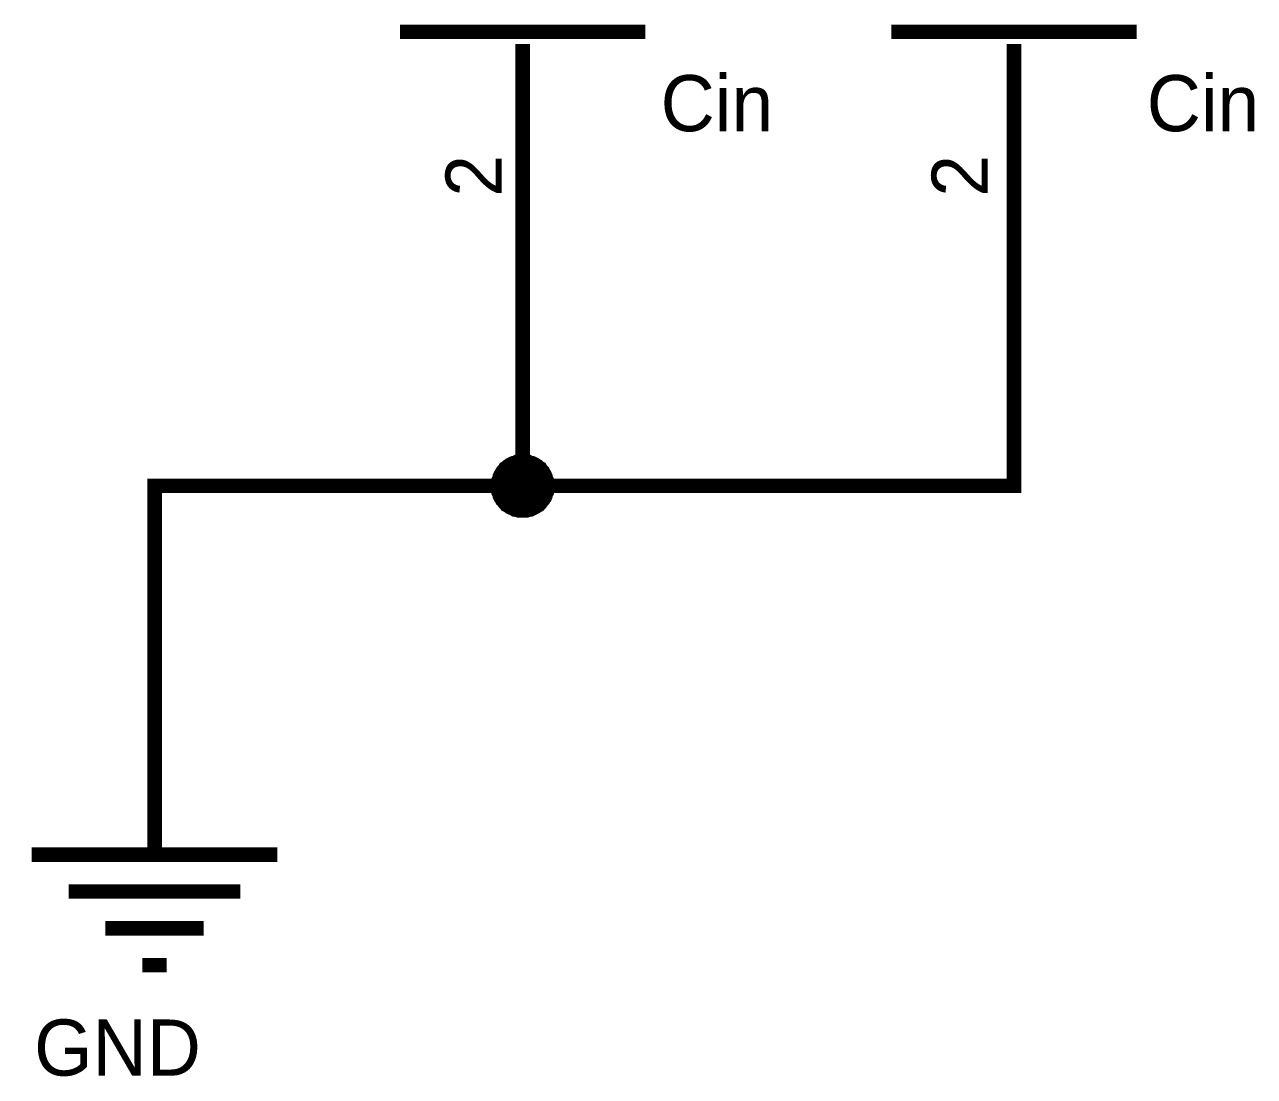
# Model space of a CAD drawing. Header units: inches. Extents: x 0 to 9.5, y -0.61 to 7.51.
# Drawn here: x 3.395 to 4.396, y 4.819 to 5.676 of the extents above; entities that cross this region are included whole.
import ezdxf

# ---------------------------------------------------------------- set-up
doc = ezdxf.new("R2010")
doc.units = ezdxf.units.IN
doc.header["$MEASUREMENT"] = 0
doc.layers.add('Sheet', color=255, linetype='Continuous')

msp = doc.modelspace()

# ---------------------------------------------------------------- linework, layer by layer
at = {"layer": 'Sheet'}
for points, const_width in [([(3.9003, 5.6697), (3.7005, 5.6697)], 0.0118), ([(4.3004, 5.6697), (4.1006, 5.6697)], 0.0118), ([(3.8004, 5.6597), (3.8004, 5.5998)], 0.0118), ([(3.8004, 5.6597), (3.8004, 5.6497)], 0.0118), ([(4.2005, 5.6597), (4.2005, 5.5998)], 0.0118), ([(4.2005, 5.6597), (4.2005, 5.6497)], 0.0118), ([(4.2005, 5.5998), (4.2005, 5.3), (3.8004, 5.3), (3.5007, 5.3), (3.5007, 5.0996)], 0.0118), ([(3.8004, 5.3), (3.8004, 5.5998)], 0.0118), ([(3.7804, 5.3), (3.7804, 5.3009), (3.7804, 5.3019), (3.7804, 5.3028), (3.7809, 5.3038), (3.7809, 5.3047), (3.7814, 5.3057), (3.7818, 5.3066), (3.7818, 5.3076), (3.7823, 5.3085), (3.7828, 5.3095), (3.7833, 5.3104), (3.7837, 5.3109), (3.7842, 5.3119), (3.7852, 5.3128), (3.7856, 5.3133), (3.7861, 5.3142), (3.7871, 5.3147), (3.7875, 5.3152), (3.7885, 5.3161), (3.7894, 5.3166), (3.7899, 5.3171), (3.7909, 5.3176), (3.7918, 5.3181), (3.7928, 5.3185), (3.7937, 5.3185), (3.7947, 5.319), (3.7956, 5.3195), (3.7966, 5.3195), (3.7975, 5.32), (3.7985, 5.32), (3.7994, 5.32), (3.8004, 5.32)], 0.0118), ([(3.7804, 5.3), (3.7804, 5.3009), (3.7804, 5.3019), (3.7804, 5.3028), (3.7809, 5.3038), (3.7809, 5.3047), (3.7814, 5.3057), (3.7818, 5.3066), (3.7818, 5.3076), (3.7823, 5.3085), (3.7828, 5.3095), (3.7833, 5.3104), (3.7837, 5.3109), (3.7842, 5.3119), (3.7852, 5.3128), (3.7856, 5.3133), (3.7861, 5.3142), (3.7871, 5.3147), (3.7875, 5.3152), (3.7885, 5.3161), (3.7894, 5.3166), (3.7899, 5.3171), (3.7909, 5.3176), (3.7918, 5.3181), (3.7928, 5.3185), (3.7937, 5.3185), (3.7947, 5.319), (3.7956, 5.3195), (3.7966, 5.3195), (3.7975, 5.32), (3.7985, 5.32), (3.7994, 5.32), (3.8004, 5.32)], 0.0118), ([(3.7804, 5.3), (3.7804, 5.3009), (3.7804, 5.3019), (3.7804, 5.3028), (3.7809, 5.3038), (3.7809, 5.3047), (3.7814, 5.3057), (3.7818, 5.3066), (3.7818, 5.3076), (3.7823, 5.3085), (3.7828, 5.3095), (3.7833, 5.3104), (3.7837, 5.3109), (3.7842, 5.3119), (3.7852, 5.3128), (3.7856, 5.3133), (3.7861, 5.3142), (3.7871, 5.3147), (3.7875, 5.3152), (3.7885, 5.3161), (3.7894, 5.3166), (3.7899, 5.3171), (3.7909, 5.3176), (3.7918, 5.3181), (3.7928, 5.3185), (3.7937, 5.3185), (3.7947, 5.319), (3.7956, 5.3195), (3.7966, 5.3195), (3.7975, 5.32), (3.7985, 5.32), (3.7994, 5.32), (3.8004, 5.32)], 0.0118), ([(3.7804, 5.3), (3.7804, 5.3009), (3.7804, 5.3019), (3.7804, 5.3028), (3.7809, 5.3038), (3.7809, 5.3047), (3.7814, 5.3057), (3.7818, 5.3066), (3.7818, 5.3076), (3.7823, 5.3085), (3.7828, 5.3095), (3.7833, 5.3104), (3.7837, 5.3109), (3.7842, 5.3119), (3.7852, 5.3128), (3.7856, 5.3133), (3.7861, 5.3142), (3.7871, 5.3147), (3.7875, 5.3152), (3.7885, 5.3161), (3.7894, 5.3166), (3.7899, 5.3171), (3.7909, 5.3176), (3.7918, 5.3181), (3.7928, 5.3185), (3.7937, 5.3185), (3.7947, 5.319), (3.7956, 5.3195), (3.7966, 5.3195), (3.7975, 5.32), (3.7985, 5.32), (3.7994, 5.32), (3.8004, 5.32)], 0.0118), ([(3.7804, 5.3), (3.7804, 5.3009), (3.7804, 5.3019), (3.7804, 5.3028), (3.7809, 5.3038), (3.7809, 5.3047), (3.7814, 5.3057), (3.7818, 5.3066), (3.7818, 5.3076), (3.7823, 5.3085), (3.7828, 5.3095), (3.7833, 5.3104), (3.7837, 5.3109), (3.7842, 5.3119), (3.7852, 5.3128), (3.7856, 5.3133), (3.7861, 5.3142), (3.7871, 5.3147), (3.7875, 5.3152), (3.7885, 5.3161), (3.7894, 5.3166), (3.7899, 5.3171), (3.7909, 5.3176), (3.7918, 5.3181), (3.7928, 5.3185), (3.7937, 5.3185), (3.7947, 5.319), (3.7956, 5.3195), (3.7966, 5.3195), (3.7975, 5.32), (3.7985, 5.32), (3.7994, 5.32), (3.8004, 5.32)], 0.0039), ([(3.7804, 5.3), (3.7804, 5.3009), (3.7804, 5.3019), (3.7804, 5.3028), (3.7809, 5.3038), (3.7809, 5.3047), (3.7814, 5.3057), (3.7818, 5.3066), (3.7818, 5.3076), (3.7823, 5.3085), (3.7828, 5.3095), (3.7833, 5.3104), (3.7837, 5.3109), (3.7842, 5.3119), (3.7852, 5.3128), (3.7856, 5.3133), (3.7861, 5.3142), (3.7871, 5.3147), (3.7875, 5.3152), (3.7885, 5.3161), (3.7894, 5.3166), (3.7899, 5.3171), (3.7909, 5.3176), (3.7918, 5.3181), (3.7928, 5.3185), (3.7937, 5.3185), (3.7947, 5.319), (3.7956, 5.3195), (3.7966, 5.3195), (3.7975, 5.32), (3.7985, 5.32), (3.7994, 5.32), (3.8004, 5.32)], 0.0039), ([(3.7804, 5.3), (3.7804, 5.3009), (3.7804, 5.3019), (3.7804, 5.3028), (3.7809, 5.3038), (3.7809, 5.3047), (3.7814, 5.3057), (3.7818, 5.3066), (3.7818, 5.3076), (3.7823, 5.3085), (3.7828, 5.3095), (3.7833, 5.3104), (3.7837, 5.3109), (3.7842, 5.3119), (3.7852, 5.3128), (3.7856, 5.3133), (3.7861, 5.3142), (3.7871, 5.3147), (3.7875, 5.3152), (3.7885, 5.3161), (3.7894, 5.3166), (3.7899, 5.3171), (3.7909, 5.3176), (3.7918, 5.3181), (3.7928, 5.3185), (3.7937, 5.3185), (3.7947, 5.319), (3.7956, 5.3195), (3.7966, 5.3195), (3.7975, 5.32), (3.7985, 5.32), (3.7994, 5.32), (3.8004, 5.32)], 0.0039), ([(3.7804, 5.3), (3.7804, 5.3009), (3.7804, 5.3019), (3.7804, 5.3028), (3.7809, 5.3038), (3.7809, 5.3047), (3.7814, 5.3057), (3.7818, 5.3066), (3.7818, 5.3076), (3.7823, 5.3085), (3.7828, 5.3095), (3.7833, 5.3104), (3.7837, 5.3109), (3.7842, 5.3119), (3.7852, 5.3128), (3.7856, 5.3133), (3.7861, 5.3142), (3.7871, 5.3147), (3.7875, 5.3152), (3.7885, 5.3161), (3.7894, 5.3166), (3.7899, 5.3171), (3.7909, 5.3176), (3.7918, 5.3181), (3.7928, 5.3185), (3.7937, 5.3185), (3.7947, 5.319), (3.7956, 5.3195), (3.7966, 5.3195), (3.7975, 5.32), (3.7985, 5.32), (3.7994, 5.32), (3.8004, 5.32)], 0.0039), ([(3.8004, 5.32), (3.8004, 5.32)], 0.0118), ([(3.8004, 5.32), (3.8013, 5.32), (3.8023, 5.32), (3.8032, 5.32), (3.8042, 5.3195), (3.8051, 5.3195), (3.8061, 5.319), (3.807, 5.3185), (3.808, 5.3185), (3.8089, 5.3181), (3.8099, 5.3176), (3.8108, 5.3171), (3.8113, 5.3166), (3.8123, 5.3161), (3.8132, 5.3152), (3.8137, 5.3147), (3.8147, 5.3142), (3.8151, 5.3133), (3.8156, 5.3128), (3.8166, 5.3119), (3.817, 5.3109), (3.8175, 5.3104), (3.818, 5.3095), (3.8185, 5.3085), (3.8189, 5.3076), (3.8189, 5.3066), (3.8194, 5.3057), (3.8199, 5.3047), (3.8199, 5.3038), (3.8204, 5.3028), (3.8204, 5.3019), (3.8204, 5.3009), (3.8204, 5.3)], 0.0118), ([(3.8004, 5.32), (3.8004, 5.32)], 0.0118), ([(3.8004, 5.32), (3.8013, 5.32), (3.8023, 5.32), (3.8032, 5.32), (3.8042, 5.3195), (3.8051, 5.3195), (3.8061, 5.319), (3.807, 5.3185), (3.808, 5.3185), (3.8089, 5.3181), (3.8099, 5.3176), (3.8108, 5.3171), (3.8113, 5.3166), (3.8123, 5.3161), (3.8132, 5.3152), (3.8137, 5.3147), (3.8147, 5.3142), (3.8151, 5.3133), (3.8156, 5.3128), (3.8166, 5.3119), (3.817, 5.3109), (3.8175, 5.3104), (3.818, 5.3095), (3.8185, 5.3085), (3.8189, 5.3076), (3.8189, 5.3066), (3.8194, 5.3057), (3.8199, 5.3047), (3.8199, 5.3038), (3.8204, 5.3028), (3.8204, 5.3019), (3.8204, 5.3009), (3.8204, 5.3)], 0.0118), ([(3.8004, 5.32), (3.8004, 5.32)], 0.0118), ([(3.8004, 5.32), (3.8013, 5.32), (3.8023, 5.32), (3.8032, 5.32), (3.8042, 5.3195), (3.8051, 5.3195), (3.8061, 5.319), (3.807, 5.3185), (3.808, 5.3185), (3.8089, 5.3181), (3.8099, 5.3176), (3.8108, 5.3171), (3.8113, 5.3166), (3.8123, 5.3161), (3.8132, 5.3152), (3.8137, 5.3147), (3.8147, 5.3142), (3.8151, 5.3133), (3.8156, 5.3128), (3.8166, 5.3119), (3.817, 5.3109), (3.8175, 5.3104), (3.818, 5.3095), (3.8185, 5.3085), (3.8189, 5.3076), (3.8189, 5.3066), (3.8194, 5.3057), (3.8199, 5.3047), (3.8199, 5.3038), (3.8204, 5.3028), (3.8204, 5.3019), (3.8204, 5.3009), (3.8204, 5.3)], 0.0118), ([(3.8004, 5.32), (3.8004, 5.32)], 0.0118), ([(3.8004, 5.32), (3.8013, 5.32), (3.8023, 5.32), (3.8032, 5.32), (3.8042, 5.3195), (3.8051, 5.3195), (3.8061, 5.319), (3.807, 5.3185), (3.808, 5.3185), (3.8089, 5.3181), (3.8099, 5.3176), (3.8108, 5.3171), (3.8113, 5.3166), (3.8123, 5.3161), (3.8132, 5.3152), (3.8137, 5.3147), (3.8147, 5.3142), (3.8151, 5.3133), (3.8156, 5.3128), (3.8166, 5.3119), (3.817, 5.3109), (3.8175, 5.3104), (3.818, 5.3095), (3.8185, 5.3085), (3.8189, 5.3076), (3.8189, 5.3066), (3.8194, 5.3057), (3.8199, 5.3047), (3.8199, 5.3038), (3.8204, 5.3028), (3.8204, 5.3019), (3.8204, 5.3009), (3.8204, 5.3)], 0.0118), ([(3.8004, 5.32), (3.8004, 5.32)], 0.0039), ([(3.8004, 5.32), (3.8013, 5.32), (3.8023, 5.32), (3.8032, 5.32), (3.8042, 5.3195), (3.8051, 5.3195), (3.8061, 5.319), (3.807, 5.3185), (3.808, 5.3185), (3.8089, 5.3181), (3.8099, 5.3176), (3.8108, 5.3171), (3.8113, 5.3166), (3.8123, 5.3161), (3.8132, 5.3152), (3.8137, 5.3147), (3.8147, 5.3142), (3.8151, 5.3133), (3.8156, 5.3128), (3.8166, 5.3119), (3.817, 5.3109), (3.8175, 5.3104), (3.818, 5.3095), (3.8185, 5.3085), (3.8189, 5.3076), (3.8189, 5.3066), (3.8194, 5.3057), (3.8199, 5.3047), (3.8199, 5.3038), (3.8204, 5.3028), (3.8204, 5.3019), (3.8204, 5.3009), (3.8204, 5.3)], 0.0039), ([(3.8004, 5.32), (3.8004, 5.32)], 0.0039), ([(3.8004, 5.32), (3.8013, 5.32), (3.8023, 5.32), (3.8032, 5.32), (3.8042, 5.3195), (3.8051, 5.3195), (3.8061, 5.319), (3.807, 5.3185), (3.808, 5.3185), (3.8089, 5.3181), (3.8099, 5.3176), (3.8108, 5.3171), (3.8113, 5.3166), (3.8123, 5.3161), (3.8132, 5.3152), (3.8137, 5.3147), (3.8147, 5.3142), (3.8151, 5.3133), (3.8156, 5.3128), (3.8166, 5.3119), (3.817, 5.3109), (3.8175, 5.3104), (3.818, 5.3095), (3.8185, 5.3085), (3.8189, 5.3076), (3.8189, 5.3066), (3.8194, 5.3057), (3.8199, 5.3047), (3.8199, 5.3038), (3.8204, 5.3028), (3.8204, 5.3019), (3.8204, 5.3009), (3.8204, 5.3)], 0.0039), ([(3.8004, 5.32), (3.8004, 5.32)], 0.0039), ([(3.8004, 5.32), (3.8013, 5.32), (3.8023, 5.32), (3.8032, 5.32), (3.8042, 5.3195), (3.8051, 5.3195), (3.8061, 5.319), (3.807, 5.3185), (3.808, 5.3185), (3.8089, 5.3181), (3.8099, 5.3176), (3.8108, 5.3171), (3.8113, 5.3166), (3.8123, 5.3161), (3.8132, 5.3152), (3.8137, 5.3147), (3.8147, 5.3142), (3.8151, 5.3133), (3.8156, 5.3128), (3.8166, 5.3119), (3.817, 5.3109), (3.8175, 5.3104), (3.818, 5.3095), (3.8185, 5.3085), (3.8189, 5.3076), (3.8189, 5.3066), (3.8194, 5.3057), (3.8199, 5.3047), (3.8199, 5.3038), (3.8204, 5.3028), (3.8204, 5.3019), (3.8204, 5.3009), (3.8204, 5.3)], 0.0039), ([(3.8004, 5.32), (3.8004, 5.32)], 0.0039), ([(3.8004, 5.32), (3.8013, 5.32), (3.8023, 5.32), (3.8032, 5.32), (3.8042, 5.3195), (3.8051, 5.3195), (3.8061, 5.319), (3.807, 5.3185), (3.808, 5.3185), (3.8089, 5.3181), (3.8099, 5.3176), (3.8108, 5.3171), (3.8113, 5.3166), (3.8123, 5.3161), (3.8132, 5.3152), (3.8137, 5.3147), (3.8147, 5.3142), (3.8151, 5.3133), (3.8156, 5.3128), (3.8166, 5.3119), (3.817, 5.3109), (3.8175, 5.3104), (3.818, 5.3095), (3.8185, 5.3085), (3.8189, 5.3076), (3.8189, 5.3066), (3.8194, 5.3057), (3.8199, 5.3047), (3.8199, 5.3038), (3.8204, 5.3028), (3.8204, 5.3019), (3.8204, 5.3009), (3.8204, 5.3)], 0.0039), ([(3.8004, 5.28), (3.7994, 5.28), (3.7985, 5.28), (3.7975, 5.28), (3.7966, 5.2805), (3.7956, 5.2805), (3.7947, 5.2809), (3.7937, 5.2809), (3.7928, 5.2814), (3.7918, 5.2819), (3.7909, 5.2824), (3.7899, 5.2828), (3.7894, 5.2833), (3.7885, 5.2838), (3.7875, 5.2843), (3.7871, 5.2852), (3.7861, 5.2857), (3.7856, 5.2862), (3.7852, 5.2871), (3.7842, 5.2881), (3.7837, 5.2885), (3.7833, 5.2895), (3.7828, 5.2905), (3.7823, 5.2909), (3.7818, 5.2919), (3.7818, 5.2928), (3.7814, 5.2938), (3.7809, 5.2947), (3.7809, 5.2957), (3.7804, 5.2966), (3.7804, 5.2981), (3.7804, 5.299), (3.7804, 5.3)], 0.0118), ([(3.7804, 5.3), (3.7804, 5.3)], 0.0118), ([(3.8004, 5.28), (3.7994, 5.28), (3.7985, 5.28), (3.7975, 5.28), (3.7966, 5.2805), (3.7956, 5.2805), (3.7947, 5.2809), (3.7937, 5.2809), (3.7928, 5.2814), (3.7918, 5.2819), (3.7909, 5.2824), (3.7899, 5.2828), (3.7894, 5.2833), (3.7885, 5.2838), (3.7875, 5.2843), (3.7871, 5.2852), (3.7861, 5.2857), (3.7856, 5.2862), (3.7852, 5.2871), (3.7842, 5.2881), (3.7837, 5.2885), (3.7833, 5.2895), (3.7828, 5.2905), (3.7823, 5.2909), (3.7818, 5.2919), (3.7818, 5.2928), (3.7814, 5.2938), (3.7809, 5.2947), (3.7809, 5.2957), (3.7804, 5.2966), (3.7804, 5.2981), (3.7804, 5.299), (3.7804, 5.3)], 0.0118), ([(3.7804, 5.3), (3.7804, 5.3)], 0.0118), ([(3.8004, 5.28), (3.7994, 5.28), (3.7985, 5.28), (3.7975, 5.28), (3.7966, 5.2805), (3.7956, 5.2805), (3.7947, 5.2809), (3.7937, 5.2809), (3.7928, 5.2814), (3.7918, 5.2819), (3.7909, 5.2824), (3.7899, 5.2828), (3.7894, 5.2833), (3.7885, 5.2838), (3.7875, 5.2843), (3.7871, 5.2852), (3.7861, 5.2857), (3.7856, 5.2862), (3.7852, 5.2871), (3.7842, 5.2881), (3.7837, 5.2885), (3.7833, 5.2895), (3.7828, 5.2905), (3.7823, 5.2909), (3.7818, 5.2919), (3.7818, 5.2928), (3.7814, 5.2938), (3.7809, 5.2947), (3.7809, 5.2957), (3.7804, 5.2966), (3.7804, 5.2981), (3.7804, 5.299), (3.7804, 5.3)], 0.0118), ([(3.7804, 5.3), (3.7804, 5.3)], 0.0118), ([(3.8004, 5.28), (3.7994, 5.28), (3.7985, 5.28), (3.7975, 5.28), (3.7966, 5.2805), (3.7956, 5.2805), (3.7947, 5.2809), (3.7937, 5.2809), (3.7928, 5.2814), (3.7918, 5.2819), (3.7909, 5.2824), (3.7899, 5.2828), (3.7894, 5.2833), (3.7885, 5.2838), (3.7875, 5.2843), (3.7871, 5.2852), (3.7861, 5.2857), (3.7856, 5.2862), (3.7852, 5.2871), (3.7842, 5.2881), (3.7837, 5.2885), (3.7833, 5.2895), (3.7828, 5.2905), (3.7823, 5.2909), (3.7818, 5.2919), (3.7818, 5.2928), (3.7814, 5.2938), (3.7809, 5.2947), (3.7809, 5.2957), (3.7804, 5.2966), (3.7804, 5.2981), (3.7804, 5.299), (3.7804, 5.3)], 0.0118), ([(3.7804, 5.3), (3.7804, 5.3)], 0.0118), ([(3.8004, 5.28), (3.7994, 5.28), (3.7985, 5.28), (3.7975, 5.28), (3.7966, 5.2805), (3.7956, 5.2805), (3.7947, 5.2809), (3.7937, 5.2809), (3.7928, 5.2814), (3.7918, 5.2819), (3.7909, 5.2824), (3.7899, 5.2828), (3.7894, 5.2833), (3.7885, 5.2838), (3.7875, 5.2843), (3.7871, 5.2852), (3.7861, 5.2857), (3.7856, 5.2862), (3.7852, 5.2871), (3.7842, 5.2881), (3.7837, 5.2885), (3.7833, 5.2895), (3.7828, 5.2905), (3.7823, 5.2909), (3.7818, 5.2919), (3.7818, 5.2928), (3.7814, 5.2938), (3.7809, 5.2947), (3.7809, 5.2957), (3.7804, 5.2966), (3.7804, 5.2981), (3.7804, 5.299), (3.7804, 5.3)], 0.0039), ([(3.7804, 5.3), (3.7804, 5.3)], 0.0039), ([(3.8004, 5.28), (3.7994, 5.28), (3.7985, 5.28), (3.7975, 5.28), (3.7966, 5.2805), (3.7956, 5.2805), (3.7947, 5.2809), (3.7937, 5.2809), (3.7928, 5.2814), (3.7918, 5.2819), (3.7909, 5.2824), (3.7899, 5.2828), (3.7894, 5.2833), (3.7885, 5.2838), (3.7875, 5.2843), (3.7871, 5.2852), (3.7861, 5.2857), (3.7856, 5.2862), (3.7852, 5.2871), (3.7842, 5.2881), (3.7837, 5.2885), (3.7833, 5.2895), (3.7828, 5.2905), (3.7823, 5.2909), (3.7818, 5.2919), (3.7818, 5.2928), (3.7814, 5.2938), (3.7809, 5.2947), (3.7809, 5.2957), (3.7804, 5.2966), (3.7804, 5.2981), (3.7804, 5.299), (3.7804, 5.3)], 0.0039), ([(3.7804, 5.3), (3.7804, 5.3)], 0.0039), ([(3.8004, 5.28), (3.7994, 5.28), (3.7985, 5.28), (3.7975, 5.28), (3.7966, 5.2805), (3.7956, 5.2805), (3.7947, 5.2809), (3.7937, 5.2809), (3.7928, 5.2814), (3.7918, 5.2819), (3.7909, 5.2824), (3.7899, 5.2828), (3.7894, 5.2833), (3.7885, 5.2838), (3.7875, 5.2843), (3.7871, 5.2852), (3.7861, 5.2857), (3.7856, 5.2862), (3.7852, 5.2871), (3.7842, 5.2881), (3.7837, 5.2885), (3.7833, 5.2895), (3.7828, 5.2905), (3.7823, 5.2909), (3.7818, 5.2919), (3.7818, 5.2928), (3.7814, 5.2938), (3.7809, 5.2947), (3.7809, 5.2957), (3.7804, 5.2966), (3.7804, 5.2981), (3.7804, 5.299), (3.7804, 5.3)], 0.0039), ([(3.7804, 5.3), (3.7804, 5.3)], 0.0039), ([(3.8004, 5.28), (3.7994, 5.28), (3.7985, 5.28), (3.7975, 5.28), (3.7966, 5.2805), (3.7956, 5.2805), (3.7947, 5.2809), (3.7937, 5.2809), (3.7928, 5.2814), (3.7918, 5.2819), (3.7909, 5.2824), (3.7899, 5.2828), (3.7894, 5.2833), (3.7885, 5.2838), (3.7875, 5.2843), (3.7871, 5.2852), (3.7861, 5.2857), (3.7856, 5.2862), (3.7852, 5.2871), (3.7842, 5.2881), (3.7837, 5.2885), (3.7833, 5.2895), (3.7828, 5.2905), (3.7823, 5.2909), (3.7818, 5.2919), (3.7818, 5.2928), (3.7814, 5.2938), (3.7809, 5.2947), (3.7809, 5.2957), (3.7804, 5.2966), (3.7804, 5.2981), (3.7804, 5.299), (3.7804, 5.3)], 0.0039), ([(3.7804, 5.3), (3.7804, 5.3)], 0.0039), ([(3.8204, 5.3), (3.8204, 5.299), (3.8204, 5.2981), (3.8204, 5.2966), (3.8199, 5.2957), (3.8199, 5.2947), (3.8194, 5.2938), (3.8189, 5.2928), (3.8189, 5.2919), (3.8185, 5.2909), (3.818, 5.2905), (3.8175, 5.2895), (3.817, 5.2885), (3.8166, 5.2881), (3.8156, 5.2871), (3.8151, 5.2862), (3.8147, 5.2857), (3.8137, 5.2852), (3.8132, 5.2843), (3.8123, 5.2838), (3.8113, 5.2833), (3.8108, 5.2828), (3.8099, 5.2824), (3.8089, 5.2819), (3.808, 5.2814), (3.807, 5.2809), (3.8061, 5.2809), (3.8051, 5.2805), (3.8042, 5.2805), (3.8032, 5.28), (3.8023, 5.28), (3.8013, 5.28), (3.8004, 5.28)], 0.0118), ([(3.8204, 5.3), (3.8204, 5.299), (3.8204, 5.2981), (3.8204, 5.2966), (3.8199, 5.2957), (3.8199, 5.2947), (3.8194, 5.2938), (3.8189, 5.2928), (3.8189, 5.2919), (3.8185, 5.2909), (3.818, 5.2905), (3.8175, 5.2895), (3.817, 5.2885), (3.8166, 5.2881), (3.8156, 5.2871), (3.8151, 5.2862), (3.8147, 5.2857), (3.8137, 5.2852), (3.8132, 5.2843), (3.8123, 5.2838), (3.8113, 5.2833), (3.8108, 5.2828), (3.8099, 5.2824), (3.8089, 5.2819), (3.808, 5.2814), (3.807, 5.2809), (3.8061, 5.2809), (3.8051, 5.2805), (3.8042, 5.2805), (3.8032, 5.28), (3.8023, 5.28), (3.8013, 5.28), (3.8004, 5.28)], 0.0118), ([(3.8204, 5.3), (3.8204, 5.299), (3.8204, 5.2981), (3.8204, 5.2966), (3.8199, 5.2957), (3.8199, 5.2947), (3.8194, 5.2938), (3.8189, 5.2928), (3.8189, 5.2919), (3.8185, 5.2909), (3.818, 5.2905), (3.8175, 5.2895), (3.817, 5.2885), (3.8166, 5.2881), (3.8156, 5.2871), (3.8151, 5.2862), (3.8147, 5.2857), (3.8137, 5.2852), (3.8132, 5.2843), (3.8123, 5.2838), (3.8113, 5.2833), (3.8108, 5.2828), (3.8099, 5.2824), (3.8089, 5.2819), (3.808, 5.2814), (3.807, 5.2809), (3.8061, 5.2809), (3.8051, 5.2805), (3.8042, 5.2805), (3.8032, 5.28), (3.8023, 5.28), (3.8013, 5.28), (3.8004, 5.28)], 0.0118), ([(3.8204, 5.3), (3.8204, 5.299), (3.8204, 5.2981), (3.8204, 5.2966), (3.8199, 5.2957), (3.8199, 5.2947), (3.8194, 5.2938), (3.8189, 5.2928), (3.8189, 5.2919), (3.8185, 5.2909), (3.818, 5.2905), (3.8175, 5.2895), (3.817, 5.2885), (3.8166, 5.2881), (3.8156, 5.2871), (3.8151, 5.2862), (3.8147, 5.2857), (3.8137, 5.2852), (3.8132, 5.2843), (3.8123, 5.2838), (3.8113, 5.2833), (3.8108, 5.2828), (3.8099, 5.2824), (3.8089, 5.2819), (3.808, 5.2814), (3.807, 5.2809), (3.8061, 5.2809), (3.8051, 5.2805), (3.8042, 5.2805), (3.8032, 5.28), (3.8023, 5.28), (3.8013, 5.28), (3.8004, 5.28)], 0.0118), ([(3.8204, 5.3), (3.8204, 5.299), (3.8204, 5.2981), (3.8204, 5.2966), (3.8199, 5.2957), (3.8199, 5.2947), (3.8194, 5.2938), (3.8189, 5.2928), (3.8189, 5.2919), (3.8185, 5.2909), (3.818, 5.2905), (3.8175, 5.2895), (3.817, 5.2885), (3.8166, 5.2881), (3.8156, 5.2871), (3.8151, 5.2862), (3.8147, 5.2857), (3.8137, 5.2852), (3.8132, 5.2843), (3.8123, 5.2838), (3.8113, 5.2833), (3.8108, 5.2828), (3.8099, 5.2824), (3.8089, 5.2819), (3.808, 5.2814), (3.807, 5.2809), (3.8061, 5.2809), (3.8051, 5.2805), (3.8042, 5.2805), (3.8032, 5.28), (3.8023, 5.28), (3.8013, 5.28), (3.8004, 5.28)], 0.0039), ([(3.8204, 5.3), (3.8204, 5.299), (3.8204, 5.2981), (3.8204, 5.2966), (3.8199, 5.2957), (3.8199, 5.2947), (3.8194, 5.2938), (3.8189, 5.2928), (3.8189, 5.2919), (3.8185, 5.2909), (3.818, 5.2905), (3.8175, 5.2895), (3.817, 5.2885), (3.8166, 5.2881), (3.8156, 5.2871), (3.8151, 5.2862), (3.8147, 5.2857), (3.8137, 5.2852), (3.8132, 5.2843), (3.8123, 5.2838), (3.8113, 5.2833), (3.8108, 5.2828), (3.8099, 5.2824), (3.8089, 5.2819), (3.808, 5.2814), (3.807, 5.2809), (3.8061, 5.2809), (3.8051, 5.2805), (3.8042, 5.2805), (3.8032, 5.28), (3.8023, 5.28), (3.8013, 5.28), (3.8004, 5.28)], 0.0039), ([(3.8204, 5.3), (3.8204, 5.299), (3.8204, 5.2981), (3.8204, 5.2966), (3.8199, 5.2957), (3.8199, 5.2947), (3.8194, 5.2938), (3.8189, 5.2928), (3.8189, 5.2919), (3.8185, 5.2909), (3.818, 5.2905), (3.8175, 5.2895), (3.817, 5.2885), (3.8166, 5.2881), (3.8156, 5.2871), (3.8151, 5.2862), (3.8147, 5.2857), (3.8137, 5.2852), (3.8132, 5.2843), (3.8123, 5.2838), (3.8113, 5.2833), (3.8108, 5.2828), (3.8099, 5.2824), (3.8089, 5.2819), (3.808, 5.2814), (3.807, 5.2809), (3.8061, 5.2809), (3.8051, 5.2805), (3.8042, 5.2805), (3.8032, 5.28), (3.8023, 5.28), (3.8013, 5.28), (3.8004, 5.28)], 0.0039), ([(3.8204, 5.3), (3.8204, 5.299), (3.8204, 5.2981), (3.8204, 5.2966), (3.8199, 5.2957), (3.8199, 5.2947), (3.8194, 5.2938), (3.8189, 5.2928), (3.8189, 5.2919), (3.8185, 5.2909), (3.818, 5.2905), (3.8175, 5.2895), (3.817, 5.2885), (3.8166, 5.2881), (3.8156, 5.2871), (3.8151, 5.2862), (3.8147, 5.2857), (3.8137, 5.2852), (3.8132, 5.2843), (3.8123, 5.2838), (3.8113, 5.2833), (3.8108, 5.2828), (3.8099, 5.2824), (3.8089, 5.2819), (3.808, 5.2814), (3.807, 5.2809), (3.8061, 5.2809), (3.8051, 5.2805), (3.8042, 5.2805), (3.8032, 5.28), (3.8023, 5.28), (3.8013, 5.28), (3.8004, 5.28)], 0.0039), ([(3.8204, 5.3), (3.8204, 5.3), (3.8204, 5.3), (3.8204, 5.3), (3.8204, 5.3), (3.8204, 5.3), (3.8204, 5.3), (3.8204, 5.3), (3.8204, 5.3), (3.8204, 5.3), (3.8204, 5.3), (3.8204, 5.3), (3.8204, 5.3), (3.8204, 5.3), (3.8204, 5.3), (3.8204, 5.3), (3.8204, 5.3), (3.8204, 5.3), (3.8204, 5.3), (3.8204, 5.3), (3.8204, 5.3), (3.8204, 5.3), (3.8204, 5.3), (3.8204, 5.3), (3.8204, 5.3), (3.8204, 5.3), (3.8204, 5.3), (3.8204, 5.3), (3.8204, 5.3), (3.8204, 5.3), (3.8204, 5.3), (3.8204, 5.3), (3.8204, 5.3)], 0.0118), ([(3.8204, 5.3), (3.8204, 5.3)], 0.0118), ([(3.8204, 5.3), (3.8204, 5.3), (3.8204, 5.3), (3.8204, 5.3), (3.8204, 5.3), (3.8204, 5.3), (3.8204, 5.3), (3.8204, 5.3), (3.8204, 5.3), (3.8204, 5.3), (3.8204, 5.3), (3.8204, 5.3), (3.8204, 5.3), (3.8204, 5.3), (3.8204, 5.3), (3.8204, 5.3), (3.8204, 5.3), (3.8204, 5.3), (3.8204, 5.3), (3.8204, 5.3), (3.8204, 5.3), (3.8204, 5.3), (3.8204, 5.3), (3.8204, 5.3), (3.8204, 5.3), (3.8204, 5.3), (3.8204, 5.3), (3.8204, 5.3), (3.8204, 5.3), (3.8204, 5.3), (3.8204, 5.3), (3.8204, 5.3), (3.8204, 5.3)], 0.0118), ([(3.8204, 5.3), (3.8204, 5.3)], 0.0118), ([(3.8204, 5.3), (3.8204, 5.3), (3.8204, 5.3), (3.8204, 5.3), (3.8204, 5.3), (3.8204, 5.3), (3.8204, 5.3), (3.8204, 5.3), (3.8204, 5.3), (3.8204, 5.3), (3.8204, 5.3), (3.8204, 5.3), (3.8204, 5.3), (3.8204, 5.3), (3.8204, 5.3), (3.8204, 5.3), (3.8204, 5.3), (3.8204, 5.3), (3.8204, 5.3), (3.8204, 5.3), (3.8204, 5.3), (3.8204, 5.3), (3.8204, 5.3), (3.8204, 5.3), (3.8204, 5.3), (3.8204, 5.3), (3.8204, 5.3), (3.8204, 5.3), (3.8204, 5.3), (3.8204, 5.3), (3.8204, 5.3), (3.8204, 5.3), (3.8204, 5.3)], 0.0118), ([(3.8204, 5.3), (3.8204, 5.3)], 0.0118), ([(3.8204, 5.3), (3.8204, 5.3), (3.8204, 5.3), (3.8204, 5.3), (3.8204, 5.3), (3.8204, 5.3), (3.8204, 5.3), (3.8204, 5.3), (3.8204, 5.3), (3.8204, 5.3), (3.8204, 5.3), (3.8204, 5.3), (3.8204, 5.3), (3.8204, 5.3), (3.8204, 5.3), (3.8204, 5.3), (3.8204, 5.3), (3.8204, 5.3), (3.8204, 5.3), (3.8204, 5.3), (3.8204, 5.3), (3.8204, 5.3), (3.8204, 5.3), (3.8204, 5.3), (3.8204, 5.3), (3.8204, 5.3), (3.8204, 5.3), (3.8204, 5.3), (3.8204, 5.3), (3.8204, 5.3), (3.8204, 5.3), (3.8204, 5.3), (3.8204, 5.3)], 0.0118), ([(3.8204, 5.3), (3.8204, 5.3)], 0.0118), ([(3.8204, 5.3), (3.8204, 5.3), (3.8204, 5.3), (3.8204, 5.3), (3.8204, 5.3), (3.8204, 5.3), (3.8204, 5.3), (3.8204, 5.3), (3.8204, 5.3), (3.8204, 5.3), (3.8204, 5.3), (3.8204, 5.3), (3.8204, 5.3), (3.8204, 5.3), (3.8204, 5.3), (3.8204, 5.3), (3.8204, 5.3), (3.8204, 5.3), (3.8204, 5.3), (3.8204, 5.3), (3.8204, 5.3), (3.8204, 5.3), (3.8204, 5.3), (3.8204, 5.3), (3.8204, 5.3), (3.8204, 5.3), (3.8204, 5.3), (3.8204, 5.3), (3.8204, 5.3), (3.8204, 5.3), (3.8204, 5.3), (3.8204, 5.3), (3.8204, 5.3)], 0.0039), ([(3.8204, 5.3), (3.8204, 5.3)], 0.0039), ([(3.8204, 5.3), (3.8204, 5.3), (3.8204, 5.3), (3.8204, 5.3), (3.8204, 5.3), (3.8204, 5.3), (3.8204, 5.3), (3.8204, 5.3), (3.8204, 5.3), (3.8204, 5.3), (3.8204, 5.3), (3.8204, 5.3), (3.8204, 5.3), (3.8204, 5.3), (3.8204, 5.3), (3.8204, 5.3), (3.8204, 5.3), (3.8204, 5.3), (3.8204, 5.3), (3.8204, 5.3), (3.8204, 5.3), (3.8204, 5.3), (3.8204, 5.3), (3.8204, 5.3), (3.8204, 5.3), (3.8204, 5.3), (3.8204, 5.3), (3.8204, 5.3), (3.8204, 5.3), (3.8204, 5.3), (3.8204, 5.3), (3.8204, 5.3), (3.8204, 5.3)], 0.0039), ([(3.8204, 5.3), (3.8204, 5.3)], 0.0039), ([(3.8204, 5.3), (3.8204, 5.3), (3.8204, 5.3), (3.8204, 5.3), (3.8204, 5.3), (3.8204, 5.3), (3.8204, 5.3), (3.8204, 5.3), (3.8204, 5.3), (3.8204, 5.3), (3.8204, 5.3), (3.8204, 5.3), (3.8204, 5.3), (3.8204, 5.3), (3.8204, 5.3), (3.8204, 5.3), (3.8204, 5.3), (3.8204, 5.3), (3.8204, 5.3), (3.8204, 5.3), (3.8204, 5.3), (3.8204, 5.3), (3.8204, 5.3), (3.8204, 5.3), (3.8204, 5.3), (3.8204, 5.3), (3.8204, 5.3), (3.8204, 5.3), (3.8204, 5.3), (3.8204, 5.3), (3.8204, 5.3), (3.8204, 5.3), (3.8204, 5.3)], 0.0039), ([(3.8204, 5.3), (3.8204, 5.3)], 0.0039), ([(3.8204, 5.3), (3.8204, 5.3), (3.8204, 5.3), (3.8204, 5.3), (3.8204, 5.3), (3.8204, 5.3), (3.8204, 5.3), (3.8204, 5.3), (3.8204, 5.3), (3.8204, 5.3), (3.8204, 5.3), (3.8204, 5.3), (3.8204, 5.3), (3.8204, 5.3), (3.8204, 5.3), (3.8204, 5.3), (3.8204, 5.3), (3.8204, 5.3), (3.8204, 5.3), (3.8204, 5.3), (3.8204, 5.3), (3.8204, 5.3), (3.8204, 5.3), (3.8204, 5.3), (3.8204, 5.3), (3.8204, 5.3), (3.8204, 5.3), (3.8204, 5.3), (3.8204, 5.3), (3.8204, 5.3), (3.8204, 5.3), (3.8204, 5.3), (3.8204, 5.3)], 0.0039), ([(3.8204, 5.3), (3.8204, 5.3)], 0.0039), ([(3.5007, 5.0996), (3.5007, 4.9997)], 0.0118), ([(3.4007, 4.9997), (3.6006, 4.9997)], 0.0118), ([(3.4307, 4.9697), (3.5706, 4.9697)], 0.0118), ([(3.4607, 4.9397), (3.5406, 4.9397)], 0.0118), ([(3.4907, 4.9097), (3.5106, 4.9097)], 0.0118)]:
    msp.add_lwpolyline(points, dxfattribs=dict(at, const_width=const_width))
at = {"layer": 'Sheet', "const_width": 0.02}
msp.add_lwpolyline([(3.79, 5.3, 1), (3.81, 5.3, 1)], format="xyb", close=True, dxfattribs=at)

# ---------------------------------------------------------------- texts
at = {"layer": 'Sheet'}
for s, p in [('Cin', (3.9127, 5.5888)), ('Cin', (4.3085, 5.5888)), ('GND', (3.4026, 4.8198))]:
    msp.add_text(s, height=0.04569, dxfattribs=at).set_placement(p)
for p in [(3.7833, 5.5355), (4.1791, 5.5355)]:
    msp.add_text('2', height=0.0457, rotation=90, dxfattribs=at).set_placement(p)

doc.saveas('drawing.dxf')
